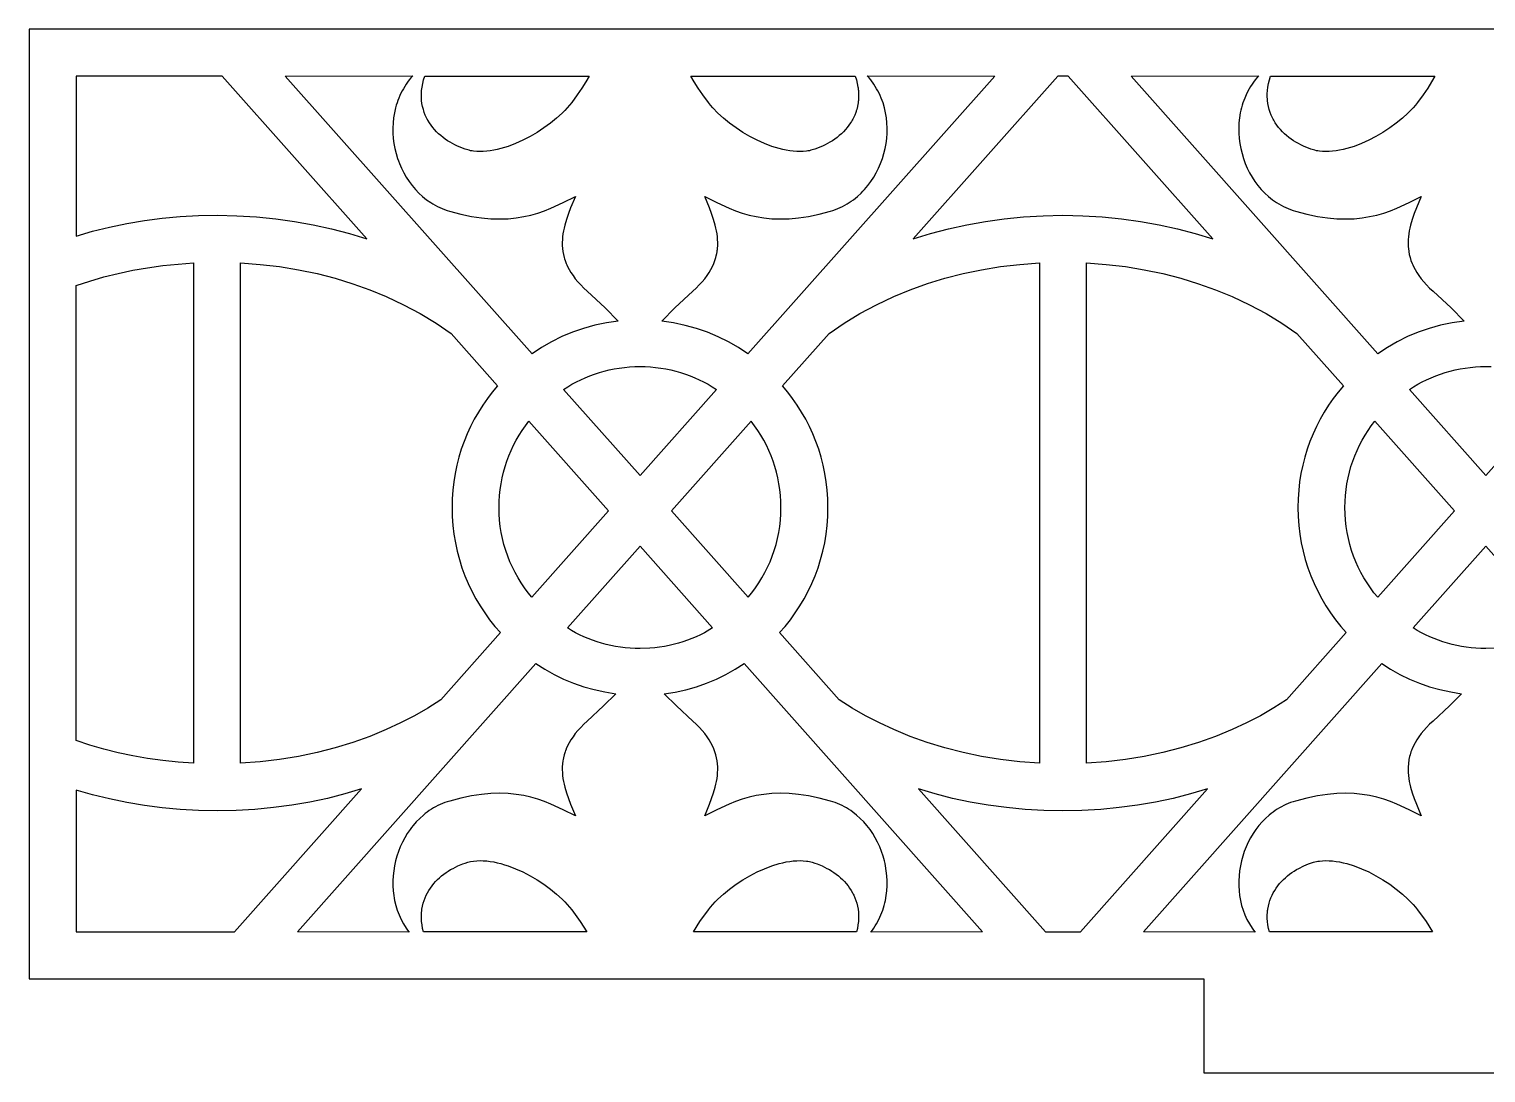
# Model space of a CAD drawing. Extents: x -831 to 1547, y -1426 to -385.
# Drawn here: x -699.27 to -652.77, y -513.42 to -480.12 of the extents above; entities that cross this region are included whole.
import ezdxf

# ---------------------------------------------------------------- set-up
doc = ezdxf.new("R2010")
doc.units = 0
doc.layers.add('CUT', color=18, linetype='CONTINUOUS')

msp = doc.modelspace()

# ---------------------------------------------------------------- linework, layer by layer
at = {"layer": 'CUT'}
for points in [[(-606.269, -480.124), (-699.269, -480.124), (-699.269, -510.424), (-661.769, -510.424), (-661.769, -513.424), (-643.769, -513.424), (-643.769, -510.424), (-606.269, -510.424)], [(-688.485, -486.816), (-693.102, -481.624), (-697.769, -481.624), (-697.769, -486.725), (-697.241, -486.574), (-696.701, -486.441), (-696.151, -486.328), (-695.591, -486.233), (-695.022, -486.159), (-694.445, -486.106), (-693.86, -486.073), (-693.269, -486.062), (-692.637, -486.075), (-692.013, -486.112), (-691.398, -486.173), (-690.793, -486.257), (-690.198, -486.364), (-689.614, -486.493), (-689.043, -486.644)], [(-680.464, -489.444), (-680.843, -489.495), (-681.213, -489.571), (-681.574, -489.67), (-681.925, -489.792), (-682.266, -489.935), (-682.595, -490.1), (-682.912, -490.284), (-683.216, -490.488), (-691.095, -481.624), (-687.024, -481.616), (-687.081, -481.68), (-687.135, -481.746), (-687.186, -481.814), (-687.234, -481.882), (-687.28, -481.953), (-687.323, -482.024), (-687.363, -482.096), (-687.401, -482.17), (-687.436, -482.245), (-687.468, -482.321), (-687.498, -482.397), (-687.525, -482.475), (-687.55, -482.553), (-687.561, -482.593), (-687.572, -482.632), (-687.608, -482.792), (-687.635, -482.954), (-687.651, -483.117), (-687.658, -483.281), (-687.656, -483.445), (-687.644, -483.61), (-687.623, -483.773), (-687.592, -483.935), (-687.553, -484.095), (-687.505, -484.252), (-687.478, -484.33), (-687.449, -484.407), (-687.384, -484.557), (-687.311, -484.704), (-687.23, -484.846), (-687.141, -484.982), (-687.043, -485.113), (-686.992, -485.176), (-686.939, -485.237), (-686.826, -485.355), (-686.707, -485.464), (-686.58, -485.566), (-686.447, -485.659), (-686.377, -485.702), (-686.306, -485.743), (-686.233, -485.781), (-686.159, -485.816), (-686.083, -485.85), (-686.005, -485.88), (-685.926, -485.908), (-685.845, -485.933), (-685.485, -486.027), (-685.147, -486.097), (-684.828, -486.145), (-684.528, -486.172), (-684.244, -486.18), (-683.976, -486.171), (-683.722, -486.145), (-683.48, -486.106), (-683.25, -486.054), (-683.029, -485.99), (-682.817, -485.917), (-682.612, -485.836), (-682.217, -485.657), (-681.833, -485.464), (-681.985, -485.828), (-682.055, -486.01), (-682.118, -486.193), (-682.172, -486.377), (-682.194, -486.469), (-682.213, -486.561), (-682.229, -486.653), (-682.241, -486.746), (-682.248, -486.839), (-682.251, -486.933), (-682.25, -487.026), (-682.243, -487.12), (-682.231, -487.215), (-682.213, -487.31), (-682.19, -487.405), (-682.176, -487.453), (-682.16, -487.5), (-682.124, -487.596), (-682.103, -487.645), (-682.081, -487.693), (-682.031, -487.79), (-681.973, -487.888), (-681.907, -487.986), (-681.834, -488.085), (-681.752, -488.184), (-681.662, -488.284), (-681.563, -488.384), (-681.454, -488.485), (-680.879, -489.02)], [(-686.64, -481.623), (-681.394, -481.625), (-681.499, -481.807), (-681.625, -482.005), (-681.774, -482.223), (-681.95, -482.46), (-682.019, -482.546), (-682.093, -482.632), (-682.171, -482.717), (-682.255, -482.801), (-682.434, -482.966), (-682.629, -483.125), (-682.835, -483.276), (-683.053, -483.419), (-683.278, -483.55), (-683.509, -483.67), (-683.743, -483.775), (-683.977, -483.864), (-684.21, -483.936), (-684.326, -483.965), (-684.439, -483.989), (-684.552, -484.008), (-684.662, -484.021), (-684.771, -484.029), (-684.876, -484.031), (-684.98, -484.027), (-685.08, -484.017), (-685.128, -484.01), (-685.176, -484.001), (-685.223, -483.99), (-685.269, -483.977), (-685.351, -483.952), (-685.432, -483.923), (-685.514, -483.892), (-685.595, -483.856), (-685.675, -483.818), (-685.754, -483.776), (-685.833, -483.732), (-685.909, -483.683), (-685.984, -483.632), (-686.057, -483.578), (-686.128, -483.521), (-686.197, -483.46), (-686.262, -483.396), (-686.324, -483.33), (-686.384, -483.26), (-686.44, -483.187), (-686.491, -483.111), (-686.539, -483.032), (-686.542, -483.027), (-686.543, -483.026), (-686.544, -483.025), (-686.545, -483.023), (-686.545, -483.022), (-686.551, -483.012), (-686.562, -482.992), (-686.583, -482.95), (-686.622, -482.865), (-686.656, -482.778), (-686.672, -482.733), (-686.685, -482.687), (-686.709, -482.593), (-686.728, -482.497), (-686.74, -482.398), (-686.746, -482.295), (-686.746, -482.19), (-686.739, -482.082), (-686.725, -481.972), (-686.704, -481.858), (-686.676, -481.742)], [(-676.322, -490.488), (-676.626, -490.286), (-676.943, -490.104), (-677.273, -489.94), (-677.613, -489.797), (-677.964, -489.676), (-678.326, -489.576), (-678.695, -489.498), (-679.073, -489.444), (-678.658, -489.02), (-678.083, -488.485), (-677.975, -488.384), (-677.876, -488.284), (-677.785, -488.184), (-677.704, -488.085), (-677.63, -487.986), (-677.565, -487.888), (-677.507, -487.79), (-677.457, -487.693), (-677.414, -487.596), (-677.377, -487.5), (-677.348, -487.405), (-677.335, -487.357), (-677.335, -487.356), (-677.334, -487.354), (-677.334, -487.353), (-677.334, -487.351), (-677.333, -487.35), (-677.333, -487.348), (-677.333, -487.347), (-677.332, -487.345), (-677.332, -487.344), (-677.332, -487.342), (-677.331, -487.341), (-677.331, -487.339), (-677.33, -487.338), (-677.33, -487.336), (-677.33, -487.335), (-677.329, -487.333), (-677.328, -487.327), (-677.328, -487.326), (-677.328, -487.324), (-677.327, -487.323), (-677.327, -487.321), (-677.326, -487.32), (-677.326, -487.318), (-677.326, -487.317), (-677.326, -487.315), (-677.325, -487.314), (-677.325, -487.312), (-677.324, -487.311), (-677.324, -487.31), (-677.319, -487.286), (-677.315, -487.262), (-677.31, -487.238), (-677.307, -487.215), (-677.303, -487.191), (-677.303, -487.19), (-677.302, -487.188), (-677.302, -487.187), (-677.302, -487.185), (-677.302, -487.184), (-677.302, -487.182), (-677.302, -487.181), (-677.301, -487.179), (-677.301, -487.178), (-677.301, -487.176), (-677.301, -487.175), (-677.301, -487.173), (-677.3, -487.167), (-677.297, -487.144), (-677.294, -487.12), (-677.288, -487.026), (-677.286, -486.933), (-677.29, -486.839), (-677.297, -486.746), (-677.309, -486.653), (-677.324, -486.561), (-677.343, -486.469), (-677.366, -486.377), (-677.42, -486.193), (-677.482, -486.01), (-677.552, -485.828), (-677.704, -485.464), (-677.321, -485.657), (-676.926, -485.836), (-676.72, -485.917), (-676.508, -485.99), (-676.288, -486.054), (-676.057, -486.106), (-675.816, -486.145), (-675.562, -486.171), (-675.293, -486.18), (-675.01, -486.172), (-674.709, -486.145), (-674.391, -486.097), (-674.052, -486.027), (-673.693, -485.933), (-673.612, -485.908), (-673.533, -485.88), (-673.455, -485.85), (-673.379, -485.816), (-673.305, -485.781), (-673.232, -485.743), (-673.161, -485.702), (-673.091, -485.659), (-673.023, -485.613), (-672.958, -485.566), (-672.831, -485.464), (-672.711, -485.355), (-672.654, -485.297), (-672.599, -485.237), (-672.546, -485.176), (-672.494, -485.113), (-672.397, -484.982), (-672.308, -484.846), (-672.227, -484.704), (-672.154, -484.557), (-672.089, -484.407), (-672.032, -484.252), (-671.984, -484.095), (-671.945, -483.935), (-671.915, -483.773), (-671.894, -483.61), (-671.882, -483.446), (-671.88, -483.281), (-671.886, -483.117), (-671.903, -482.954), (-671.929, -482.792), (-671.966, -482.632), (-672.012, -482.475), (-672.04, -482.397), (-672.069, -482.321), (-672.102, -482.245), (-672.137, -482.17), (-672.174, -482.097), (-672.215, -482.024), (-672.258, -481.953), (-672.303, -481.882), (-672.403, -481.746), (-672.457, -481.68), (-672.514, -481.616), (-668.442, -481.624)], [(-678.143, -481.625), (-672.898, -481.623), (-672.862, -481.742), (-672.833, -481.858), (-672.812, -481.972), (-672.81, -481.986), (-672.81, -481.987), (-672.81, -481.989), (-672.81, -481.991), (-672.809, -481.993), (-672.809, -481.994), (-672.809, -481.996), (-672.808, -481.998), (-672.808, -482), (-672.805, -482.027), (-672.801, -482.055), (-672.801, -482.057), (-672.801, -482.058), (-672.801, -482.06), (-672.801, -482.062), (-672.801, -482.064), (-672.8, -482.065), (-672.8, -482.067), (-672.8, -482.069), (-672.8, -482.07), (-672.799, -482.072), (-672.799, -482.074), (-672.799, -482.076), (-672.799, -482.077), (-672.799, -482.079), (-672.799, -482.081), (-672.799, -482.082), (-672.792, -482.19), (-672.791, -482.243), (-672.792, -482.295), (-672.798, -482.398), (-672.798, -482.399), (-672.798, -482.401), (-672.798, -482.402), (-672.798, -482.404), (-672.799, -482.405), (-672.799, -482.407), (-672.799, -482.409), (-672.799, -482.41), (-672.799, -482.412), (-672.8, -482.413), (-672.799, -482.415), (-672.8, -482.416), (-672.8, -482.423), (-672.801, -482.429), (-672.801, -482.43), (-672.801, -482.432), (-672.802, -482.434), (-672.802, -482.435), (-672.802, -482.437), (-672.802, -482.438), (-672.802, -482.44), (-672.802, -482.441), (-672.803, -482.443), (-672.803, -482.444), (-672.803, -482.446), (-672.803, -482.448), (-672.803, -482.449), (-672.804, -482.451), (-672.804, -482.452), (-672.804, -482.454), (-672.804, -482.455), (-672.804, -482.457), (-672.805, -482.458), (-672.805, -482.46), (-672.805, -482.462), (-672.805, -482.463), (-672.805, -482.465), (-672.806, -482.466), (-672.806, -482.468), (-672.806, -482.469), (-672.806, -482.471), (-672.807, -482.472), (-672.807, -482.474), (-672.807, -482.475), (-672.807, -482.477), (-672.807, -482.479), (-672.808, -482.48), (-672.808, -482.482), (-672.808, -482.483), (-672.808, -482.485), (-672.808, -482.486), (-672.809, -482.488), (-672.809, -482.489), (-672.809, -482.491), (-672.809, -482.492), (-672.81, -482.494), (-672.81, -482.495), (-672.81, -482.497), (-672.814, -482.521), (-672.819, -482.546), (-672.823, -482.57), (-672.828, -482.593), (-672.852, -482.687), (-672.866, -482.733), (-672.873, -482.755), (-672.881, -482.778), (-672.916, -482.865), (-672.934, -482.908), (-672.955, -482.95), (-672.976, -482.992), (-672.998, -483.032), (-673.022, -483.072), (-673.046, -483.111), (-673.098, -483.187), (-673.154, -483.26), (-673.213, -483.33), (-673.276, -483.396), (-673.341, -483.46), (-673.41, -483.521), (-673.48, -483.578), (-673.553, -483.632), (-673.628, -483.684), (-673.705, -483.732), (-673.783, -483.776), (-673.863, -483.818), (-673.943, -483.856), (-674.024, -483.892), (-674.105, -483.923), (-674.187, -483.952), (-674.269, -483.977), (-674.314, -483.99), (-674.362, -484.001), (-674.409, -484.01), (-674.458, -484.017), (-674.558, -484.027), (-674.661, -484.031), (-674.767, -484.029), (-674.876, -484.021), (-674.986, -484.008), (-675.098, -483.989), (-675.212, -483.965), (-675.327, -483.936), (-675.561, -483.864), (-675.795, -483.775), (-676.029, -483.67), (-676.26, -483.55), (-676.485, -483.419), (-676.702, -483.276), (-676.909, -483.125), (-677.104, -482.966), (-677.283, -482.801), (-677.445, -482.632), (-677.519, -482.546), (-677.587, -482.46), (-677.763, -482.223), (-677.913, -482.005), (-678.039, -481.807)], [(-661.483, -486.816), (-666.101, -481.624), (-666.435, -481.624), (-671.053, -486.816), (-670.495, -486.644), (-669.923, -486.493), (-669.34, -486.364), (-668.745, -486.257), (-668.139, -486.173), (-667.524, -486.112), (-666.9, -486.075), (-666.269, -486.062), (-665.637, -486.075), (-665.013, -486.112), (-664.398, -486.173), (-663.792, -486.257), (-663.197, -486.364), (-662.613, -486.494), (-662.042, -486.645)], [(-653.463, -489.444), (-653.842, -489.495), (-654.212, -489.571), (-654.573, -489.67), (-654.924, -489.792), (-655.265, -489.935), (-655.594, -490.1), (-655.911, -490.284), (-656.215, -490.488), (-664.094, -481.624), (-660.023, -481.616), (-660.079, -481.68), (-660.134, -481.746), (-660.185, -481.814), (-660.233, -481.882), (-660.279, -481.953), (-660.322, -482.024), (-660.4, -482.17), (-660.467, -482.321), (-660.524, -482.475), (-660.549, -482.553), (-660.571, -482.632), (-660.59, -482.712), (-660.607, -482.792), (-660.634, -482.954), (-660.65, -483.117), (-660.657, -483.281), (-660.655, -483.445), (-660.643, -483.61), (-660.621, -483.773), (-660.591, -483.935), (-660.552, -484.095), (-660.504, -484.252), (-660.448, -484.407), (-660.383, -484.557), (-660.31, -484.704), (-660.229, -484.846), (-660.14, -484.982), (-660.042, -485.113), (-659.938, -485.237), (-659.825, -485.355), (-659.706, -485.464), (-659.579, -485.566), (-659.446, -485.659), (-659.376, -485.702), (-659.305, -485.743), (-659.232, -485.781), (-659.158, -485.816), (-659.082, -485.85), (-659.004, -485.88), (-658.924, -485.908), (-658.844, -485.933), (-658.484, -486.027), (-658.146, -486.097), (-657.827, -486.145), (-657.527, -486.172), (-657.243, -486.18), (-656.975, -486.171), (-656.721, -486.145), (-656.479, -486.106), (-656.249, -486.054), (-656.028, -485.99), (-655.816, -485.917), (-655.611, -485.836), (-655.216, -485.657), (-654.832, -485.464), (-654.984, -485.828), (-655.054, -486.01), (-655.117, -486.193), (-655.17, -486.377), (-655.193, -486.469), (-655.212, -486.561), (-655.228, -486.653), (-655.24, -486.746), (-655.247, -486.839), (-655.25, -486.933), (-655.249, -487.026), (-655.246, -487.073), (-655.242, -487.12), (-655.23, -487.215), (-655.212, -487.31), (-655.189, -487.405), (-655.159, -487.5), (-655.123, -487.596), (-655.102, -487.645), (-655.08, -487.693), (-655.029, -487.79), (-654.972, -487.888), (-654.906, -487.986), (-654.833, -488.085), (-654.751, -488.184), (-654.661, -488.284), (-654.562, -488.384), (-654.453, -488.485), (-653.878, -489.02)], [(-659.639, -481.623), (-654.393, -481.625), (-654.498, -481.807), (-654.624, -482.005), (-654.773, -482.223), (-654.949, -482.46), (-655.018, -482.546), (-655.092, -482.632), (-655.17, -482.717), (-655.254, -482.801), (-655.433, -482.966), (-655.627, -483.125), (-655.834, -483.276), (-656.052, -483.419), (-656.277, -483.55), (-656.507, -483.67), (-656.741, -483.775), (-656.976, -483.864), (-657.093, -483.902), (-657.209, -483.936), (-657.324, -483.965), (-657.438, -483.989), (-657.551, -484.008), (-657.661, -484.021), (-657.769, -484.029), (-657.875, -484.031), (-657.979, -484.027), (-658.078, -484.017), (-658.127, -484.01), (-658.175, -484.001), (-658.222, -483.99), (-658.268, -483.977), (-658.35, -483.952), (-658.431, -483.923), (-658.513, -483.892), (-658.594, -483.856), (-658.674, -483.818), (-658.753, -483.776), (-658.832, -483.732), (-658.908, -483.683), (-658.983, -483.632), (-659.056, -483.578), (-659.127, -483.521), (-659.195, -483.46), (-659.261, -483.396), (-659.324, -483.33), (-659.383, -483.26), (-659.439, -483.187), (-659.491, -483.111), (-659.538, -483.032), (-659.561, -482.992), (-659.582, -482.95), (-659.621, -482.865), (-659.655, -482.778), (-659.685, -482.687), (-659.708, -482.593), (-659.726, -482.497), (-659.739, -482.398), (-659.743, -482.347), (-659.745, -482.295), (-659.745, -482.19), (-659.738, -482.082), (-659.724, -481.972), (-659.703, -481.858), (-659.675, -481.742)], [(-694.019, -503.544), (-694.515, -503.51), (-695.005, -503.46), (-695.487, -503.393), (-695.961, -503.309), (-696.427, -503.211), (-696.884, -503.097), (-697.332, -502.968), (-697.77, -502.824), (-697.769, -488.303), (-697.331, -488.16), (-696.884, -488.031), (-696.427, -487.917), (-695.961, -487.818), (-695.487, -487.735), (-695.004, -487.668), (-694.515, -487.617), (-694.019, -487.583)], [(-692.519, -503.544), (-692.519, -487.584), (-691.891, -487.63), (-691.274, -487.702), (-690.67, -487.801), (-690.079, -487.924), (-689.502, -488.073), (-688.941, -488.245), (-688.396, -488.439), (-687.868, -488.656), (-687.316, -488.915), (-686.786, -489.198), (-686.281, -489.505), (-685.802, -489.833), (-684.318, -491.506), (-684.484, -491.704), (-684.642, -491.909), (-684.79, -492.122), (-684.928, -492.341), (-685.058, -492.566), (-685.177, -492.798), (-685.286, -493.036), (-685.385, -493.279), (-685.473, -493.527), (-685.549, -493.78), (-685.615, -494.038), (-685.67, -494.301), (-685.713, -494.567), (-685.744, -494.837), (-685.763, -495.111), (-685.769, -495.388), (-685.762, -495.675), (-685.742, -495.958), (-685.709, -496.237), (-685.663, -496.512), (-685.605, -496.783), (-685.535, -497.049), (-685.452, -497.31), (-685.358, -497.566), (-685.253, -497.816), (-685.137, -498.06), (-685.01, -498.297), (-684.873, -498.528), (-684.725, -498.752), (-684.568, -498.969), (-684.401, -499.178), (-684.225, -499.379), (-686.13, -501.524), (-686.539, -501.784), (-686.966, -502.03), (-687.409, -502.259), (-687.868, -502.472), (-688.396, -502.689), (-688.941, -502.883), (-689.502, -503.055), (-690.079, -503.203), (-690.67, -503.327), (-691.275, -503.425), (-691.891, -503.498)], [(-667.019, -503.544), (-667.646, -503.498), (-668.263, -503.425), (-668.867, -503.327), (-669.458, -503.203), (-670.035, -503.055), (-670.597, -502.883), (-671.142, -502.689), (-671.669, -502.472), (-672.129, -502.259), (-672.572, -502.03), (-672.998, -501.784), (-673.408, -501.524), (-675.312, -499.379), (-675.136, -499.178), (-674.97, -498.969), (-674.812, -498.752), (-674.665, -498.528), (-674.527, -498.297), (-674.4, -498.06), (-674.284, -497.816), (-674.179, -497.566), (-674.085, -497.31), (-674.003, -497.049), (-673.933, -496.783), (-673.874, -496.512), (-673.829, -496.237), (-673.796, -495.958), (-673.776, -495.675), (-673.769, -495.388), (-673.775, -495.111), (-673.794, -494.837), (-673.825, -494.567), (-673.868, -494.301), (-673.922, -494.038), (-673.988, -493.78), (-674.065, -493.527), (-674.153, -493.279), (-674.252, -493.036), (-674.361, -492.798), (-674.48, -492.567), (-674.609, -492.341), (-674.748, -492.122), (-674.896, -491.909), (-675.053, -491.704), (-675.219, -491.506), (-673.735, -489.833), (-673.256, -489.505), (-672.751, -489.198), (-672.222, -488.915), (-671.669, -488.656), (-671.142, -488.439), (-670.596, -488.244), (-670.035, -488.073), (-669.458, -487.924), (-668.867, -487.801), (-668.263, -487.702), (-667.646, -487.63), (-667.019, -487.584)], [(-665.519, -503.544), (-665.519, -487.584), (-664.891, -487.63), (-664.274, -487.702), (-663.67, -487.801), (-663.079, -487.924), (-662.502, -488.073), (-661.941, -488.245), (-661.396, -488.439), (-660.868, -488.656), (-660.314, -488.915), (-659.784, -489.199), (-659.279, -489.506), (-658.799, -489.835), (-657.317, -491.506), (-657.483, -491.704), (-657.641, -491.909), (-657.789, -492.122), (-657.927, -492.341), (-658.057, -492.566), (-658.176, -492.798), (-658.285, -493.036), (-658.383, -493.279), (-658.471, -493.527), (-658.549, -493.78), (-658.614, -494.038), (-658.669, -494.301), (-658.712, -494.567), (-658.743, -494.837), (-658.761, -495.111), (-658.768, -495.388), (-658.761, -495.675), (-658.741, -495.958), (-658.708, -496.237), (-658.662, -496.512), (-658.604, -496.783), (-658.533, -497.049), (-658.451, -497.31), (-658.357, -497.566), (-658.252, -497.816), (-658.136, -498.06), (-658.009, -498.297), (-657.872, -498.528), (-657.724, -498.752), (-657.567, -498.969), (-657.4, -499.178), (-657.224, -499.379), (-659.127, -501.522), (-659.537, -501.783), (-659.965, -502.029), (-660.408, -502.259), (-660.868, -502.472), (-661.396, -502.689), (-661.941, -502.883), (-662.502, -503.055), (-663.079, -503.203), (-663.67, -503.327), (-664.275, -503.425), (-664.891, -503.498)], [(-682.208, -491.622), (-682.076, -491.537), (-681.94, -491.456), (-681.801, -491.381), (-681.659, -491.31), (-681.515, -491.244), (-681.367, -491.184), (-681.217, -491.129), (-681.065, -491.08), (-680.91, -491.036), (-680.753, -490.997), (-680.593, -490.964), (-680.432, -490.937), (-680.269, -490.916), (-680.104, -490.901), (-679.937, -490.891), (-679.769, -490.888), (-679.601, -490.891), (-679.434, -490.901), (-679.269, -490.916), (-679.106, -490.937), (-678.944, -490.964), (-678.785, -490.997), (-678.628, -491.036), (-678.473, -491.08), (-678.32, -491.129), (-678.17, -491.184), (-678.023, -491.244), (-677.878, -491.31), (-677.737, -491.381), (-677.598, -491.456), (-677.462, -491.537), (-677.33, -491.622), (-679.769, -494.366)], [(-683.223, -498.252), (-683.343, -498.104), (-683.456, -497.952), (-683.563, -497.794), (-683.663, -497.632), (-683.756, -497.465), (-683.842, -497.294), (-683.921, -497.119), (-683.992, -496.94), (-684.055, -496.757), (-684.111, -496.57), (-684.158, -496.38), (-684.198, -496.187), (-684.229, -495.991), (-684.251, -495.793), (-684.264, -495.592), (-684.269, -495.388), (-684.265, -495.194), (-684.252, -495.002), (-684.232, -494.813), (-684.204, -494.626), (-684.168, -494.441), (-684.125, -494.259), (-684.075, -494.081), (-684.017, -493.905), (-683.952, -493.733), (-683.881, -493.564), (-683.803, -493.399), (-683.718, -493.237), (-683.626, -493.08), (-683.529, -492.927), (-683.425, -492.778), (-683.316, -492.634), (-680.772, -495.495)], [(-676.222, -492.634), (-678.765, -495.495), (-676.315, -498.252), (-676.195, -498.104), (-676.082, -497.952), (-675.974, -497.794), (-675.875, -497.632), (-675.781, -497.465), (-675.695, -497.294), (-675.617, -497.119), (-675.546, -496.94), (-675.482, -496.757), (-675.427, -496.57), (-675.379, -496.38), (-675.34, -496.187), (-675.309, -495.991), (-675.287, -495.793), (-675.273, -495.592), (-675.269, -495.388), (-675.273, -495.194), (-675.285, -495.002), (-675.305, -494.813), (-675.333, -494.626), (-675.369, -494.441), (-675.412, -494.259), (-675.463, -494.081), (-675.521, -493.905), (-675.585, -493.733), (-675.657, -493.564), (-675.735, -493.399), (-675.82, -493.237), (-675.911, -493.08), (-676.009, -492.927), (-676.112, -492.778)], [(-656.221, -498.252), (-656.341, -498.104), (-656.455, -497.952), (-656.562, -497.794), (-656.662, -497.632), (-656.755, -497.465), (-656.841, -497.294), (-656.92, -497.119), (-656.991, -496.94), (-657.054, -496.757), (-657.11, -496.57), (-657.157, -496.38), (-657.197, -496.187), (-657.227, -495.991), (-657.25, -495.793), (-657.263, -495.592), (-657.268, -495.388), (-657.263, -495.194), (-657.251, -495.002), (-657.231, -494.813), (-657.203, -494.626), (-657.167, -494.441), (-657.124, -494.259), (-657.074, -494.081), (-657.016, -493.905), (-656.951, -493.733), (-656.88, -493.564), (-656.801, -493.399), (-656.716, -493.237), (-656.625, -493.08), (-656.528, -492.927), (-656.424, -492.778), (-656.315, -492.634), (-653.771, -495.495)], [(-677.452, -499.23), (-677.709, -499.38), (-677.842, -499.448), (-677.978, -499.511), (-678.116, -499.57), (-678.256, -499.624), (-678.399, -499.673), (-678.543, -499.717), (-678.839, -499.791), (-678.99, -499.82), (-679.143, -499.845), (-679.297, -499.864), (-679.453, -499.877), (-679.769, -499.888), (-679.927, -499.885), (-680.085, -499.877), (-680.241, -499.864), (-680.395, -499.845), (-680.547, -499.82), (-680.698, -499.791), (-680.847, -499.757), (-680.994, -499.717), (-681.139, -499.673), (-681.281, -499.624), (-681.422, -499.57), (-681.56, -499.511), (-681.695, -499.448), (-681.828, -499.38), (-681.958, -499.307), (-682.086, -499.23), (-679.769, -496.624)], [(-683.094, -500.365), (-682.809, -500.547), (-682.514, -500.713), (-682.208, -500.861), (-681.892, -500.992), (-681.567, -501.104), (-681.233, -501.198), (-680.892, -501.272), (-680.544, -501.326), (-680.934, -501.718), (-681.454, -502.199), (-681.562, -502.3), (-681.662, -502.401), (-681.752, -502.501), (-681.834, -502.6), (-681.907, -502.699), (-681.973, -502.797), (-682.03, -502.894), (-682.081, -502.991), (-682.124, -503.088), (-682.125, -503.089), (-682.125, -503.091), (-682.125, -503.092), (-682.126, -503.094), (-682.127, -503.095), (-682.127, -503.097), (-682.128, -503.098), (-682.128, -503.1), (-682.129, -503.101), (-682.13, -503.103), (-682.131, -503.104), (-682.131, -503.106), (-682.132, -503.107), (-682.132, -503.109), (-682.133, -503.11), (-682.133, -503.112), (-682.134, -503.113), (-682.135, -503.115), (-682.135, -503.116), (-682.136, -503.118), (-682.138, -503.124), (-682.139, -503.125), (-682.139, -503.127), (-682.14, -503.129), (-682.141, -503.13), (-682.141, -503.132), (-682.141, -503.133), (-682.142, -503.135), (-682.143, -503.136), (-682.16, -503.184), (-682.19, -503.28), (-682.213, -503.375), (-682.223, -503.422), (-682.231, -503.47), (-682.243, -503.564), (-682.25, -503.658), (-682.251, -503.752), (-682.248, -503.845), (-682.24, -503.938), (-682.229, -504.031), (-682.213, -504.123), (-682.194, -504.216), (-682.172, -504.308), (-682.118, -504.491), (-682.055, -504.674), (-681.985, -504.856), (-681.833, -505.22), (-682.217, -505.028), (-682.612, -504.848), (-682.817, -504.767), (-683.029, -504.694), (-683.25, -504.631), (-683.48, -504.579), (-683.722, -504.539), (-683.976, -504.514), (-684.244, -504.504), (-684.528, -504.512), (-684.828, -504.54), (-685.147, -504.588), (-685.485, -504.658), (-685.844, -504.752), (-685.923, -504.776), (-686, -504.803), (-686.075, -504.832), (-686.149, -504.864), (-686.221, -504.898), (-686.292, -504.934), (-686.361, -504.973), (-686.429, -505.014), (-686.495, -505.058), (-686.559, -505.103), (-686.622, -505.151), (-686.683, -505.2), (-686.801, -505.305), (-686.911, -505.417), (-687.014, -505.535), (-687.063, -505.597), (-687.11, -505.66), (-687.199, -505.79), (-687.281, -505.926), (-687.355, -506.066), (-687.421, -506.21), (-687.479, -506.358), (-687.53, -506.509), (-687.572, -506.663), (-687.606, -506.819), (-687.632, -506.976), (-687.649, -507.135), (-687.657, -507.294), (-687.657, -507.453), (-687.647, -507.612), (-687.629, -507.769), (-687.616, -507.848), (-687.601, -507.926), (-687.564, -508.08), (-687.517, -508.232), (-687.461, -508.381), (-687.395, -508.526), (-687.319, -508.667), (-687.233, -508.804), (-687.186, -508.871), (-687.136, -508.936), (-690.702, -508.924)], [(-678.993, -501.326), (-678.645, -501.274), (-678.304, -501.201), (-677.97, -501.108), (-677.646, -500.996), (-677.33, -500.865), (-677.024, -500.715), (-676.728, -500.548), (-676.444, -500.365), (-668.835, -508.924), (-672.402, -508.936), (-672.352, -508.871), (-672.305, -508.804), (-672.26, -508.736), (-672.219, -508.667), (-672.143, -508.526), (-672.076, -508.381), (-672.047, -508.307), (-672.02, -508.232), (-671.973, -508.08), (-671.954, -508.003), (-671.936, -507.926), (-671.908, -507.769), (-671.89, -507.612), (-671.88, -507.453), (-671.88, -507.294), (-671.888, -507.135), (-671.906, -506.976), (-671.931, -506.819), (-671.947, -506.741), (-671.965, -506.663), (-672.008, -506.509), (-672.058, -506.358), (-672.117, -506.21), (-672.183, -506.066), (-672.257, -505.926), (-672.338, -505.79), (-672.427, -505.66), (-672.523, -505.535), (-672.627, -505.417), (-672.737, -505.305), (-672.854, -505.2), (-672.978, -505.103), (-673.042, -505.058), (-673.109, -505.014), (-673.176, -504.973), (-673.245, -504.934), (-673.316, -504.898), (-673.388, -504.864), (-673.462, -504.832), (-673.538, -504.803), (-673.615, -504.776), (-673.693, -504.752), (-674.052, -504.658), (-674.39, -504.587), (-674.709, -504.54), (-675.01, -504.512), (-675.293, -504.504), (-675.562, -504.514), (-675.816, -504.539), (-676.057, -504.579), (-676.288, -504.631), (-676.508, -504.694), (-676.721, -504.767), (-676.926, -504.848), (-677.321, -505.028), (-677.704, -505.22), (-677.552, -504.856), (-677.419, -504.491), (-677.366, -504.308), (-677.344, -504.216), (-677.324, -504.123), (-677.309, -504.031), (-677.297, -503.938), (-677.29, -503.845), (-677.286, -503.752), (-677.288, -503.658), (-677.295, -503.564), (-677.306, -503.47), (-677.324, -503.375), (-677.348, -503.28), (-677.377, -503.184), (-677.414, -503.088), (-677.457, -502.991), (-677.507, -502.894), (-677.565, -502.797), (-677.63, -502.699), (-677.704, -502.6), (-677.785, -502.501), (-677.875, -502.401), (-677.975, -502.3), (-678.083, -502.199), (-678.603, -501.718)], [(-656.093, -500.365), (-655.808, -500.547), (-655.513, -500.713), (-655.206, -500.861), (-654.891, -500.992), (-654.566, -501.104), (-654.232, -501.198), (-653.891, -501.272), (-653.543, -501.326), (-653.933, -501.718), (-654.453, -502.199), (-654.562, -502.3), (-654.661, -502.401), (-654.751, -502.501), (-654.833, -502.6), (-654.906, -502.699), (-654.972, -502.797), (-655.029, -502.894), (-655.08, -502.991), (-655.123, -503.088), (-655.132, -503.112), (-655.133, -503.113), (-655.133, -503.115), (-655.134, -503.116), (-655.135, -503.118), (-655.137, -503.124), (-655.138, -503.125), (-655.138, -503.127), (-655.139, -503.129), (-655.139, -503.13), (-655.142, -503.136), (-655.159, -503.184), (-655.189, -503.28), (-655.201, -503.327), (-655.207, -503.351), (-655.212, -503.375), (-655.222, -503.422), (-655.23, -503.47), (-655.237, -503.517), (-655.24, -503.541), (-655.242, -503.564), (-655.249, -503.658), (-655.25, -503.752), (-655.247, -503.845), (-655.24, -503.938), (-655.228, -504.031), (-655.212, -504.123), (-655.193, -504.216), (-655.17, -504.308), (-655.117, -504.491), (-655.054, -504.674), (-654.984, -504.856), (-654.832, -505.22), (-655.216, -505.028), (-655.611, -504.848), (-655.816, -504.767), (-656.028, -504.694), (-656.249, -504.631), (-656.479, -504.579), (-656.721, -504.539), (-656.975, -504.514), (-657.243, -504.504), (-657.527, -504.512), (-657.827, -504.54), (-658.146, -504.588), (-658.484, -504.658), (-658.843, -504.752), (-658.922, -504.776), (-658.999, -504.803), (-659.074, -504.832), (-659.148, -504.864), (-659.22, -504.898), (-659.291, -504.934), (-659.36, -504.973), (-659.428, -505.014), (-659.494, -505.058), (-659.558, -505.103), (-659.621, -505.151), (-659.682, -505.2), (-659.799, -505.305), (-659.91, -505.417), (-660.013, -505.535), (-660.109, -505.66), (-660.198, -505.79), (-660.28, -505.926), (-660.354, -506.066), (-660.42, -506.21), (-660.478, -506.358), (-660.529, -506.509), (-660.571, -506.663), (-660.605, -506.819), (-660.631, -506.976), (-660.648, -507.135), (-660.656, -507.294), (-660.656, -507.453), (-660.646, -507.612), (-660.628, -507.769), (-660.6, -507.926), (-660.563, -508.08), (-660.516, -508.232), (-660.46, -508.381), (-660.394, -508.526), (-660.318, -508.667), (-660.231, -508.804), (-660.185, -508.871), (-660.135, -508.936), (-663.701, -508.924)], [(-697.77, -504.402), (-697.769, -508.924), (-692.709, -508.924), (-688.655, -504.367), (-689.195, -504.526), (-689.748, -504.666), (-690.311, -504.786), (-690.885, -504.885), (-691.469, -504.963), (-692.061, -505.02), (-692.661, -505.054), (-693.269, -505.065), (-693.86, -505.055), (-694.445, -505.022), (-695.022, -504.968), (-695.591, -504.894), (-696.151, -504.8), (-696.701, -504.686), (-697.241, -504.553)], [(-670.883, -504.367), (-666.829, -508.924), (-665.708, -508.924), (-661.653, -504.366), (-662.194, -504.526), (-662.746, -504.666), (-663.31, -504.785), (-663.884, -504.885), (-664.468, -504.963), (-665.061, -505.02), (-665.661, -505.054), (-666.269, -505.065), (-666.876, -505.054), (-667.477, -505.02), (-668.069, -504.963), (-668.652, -504.885), (-669.226, -504.786), (-669.79, -504.666), (-670.343, -504.526)], [(-681.471, -508.924), (-686.68, -508.926), (-686.707, -508.815), (-686.726, -508.705), (-686.739, -508.599), (-686.746, -508.495), (-686.746, -508.393), (-686.745, -508.368), (-686.745, -508.367), (-686.745, -508.365), (-686.745, -508.364), (-686.745, -508.362), (-686.745, -508.356), (-686.745, -508.354), (-686.744, -508.353), (-686.744, -508.351), (-686.744, -508.35), (-686.744, -508.348), (-686.744, -508.347), (-686.744, -508.345), (-686.744, -508.344), (-686.744, -508.342), (-686.744, -508.341), (-686.744, -508.339), (-686.744, -508.338), (-686.744, -508.336), (-686.743, -508.334), (-686.743, -508.333), (-686.743, -508.331), (-686.743, -508.33), (-686.743, -508.328), (-686.743, -508.327), (-686.743, -508.325), (-686.743, -508.324), (-686.742, -508.322), (-686.743, -508.321), (-686.742, -508.319), (-686.74, -508.295), (-686.74, -508.293), (-686.74, -508.292), (-686.74, -508.29), (-686.74, -508.289), (-686.74, -508.287), (-686.74, -508.285), (-686.74, -508.284), (-686.74, -508.282), (-686.738, -508.27), (-686.738, -508.269), (-686.738, -508.267), (-686.738, -508.266), (-686.737, -508.264), (-686.737, -508.263), (-686.737, -508.261), (-686.737, -508.26), (-686.737, -508.258), (-686.737, -508.257), (-686.737, -508.255), (-686.736, -508.254), (-686.736, -508.252), (-686.736, -508.251), (-686.736, -508.249), (-686.736, -508.248), (-686.735, -508.246), (-686.729, -508.199), (-686.712, -508.105), (-686.69, -508.014), (-686.663, -507.926), (-686.631, -507.841), (-686.595, -507.758), (-686.554, -507.679), (-686.509, -507.602), (-686.461, -507.527), (-686.408, -507.456), (-686.353, -507.387), (-686.294, -507.321), (-686.263, -507.289), (-686.232, -507.258), (-686.168, -507.198), (-686.101, -507.141), (-686.032, -507.087), (-685.96, -507.035), (-685.888, -506.987), (-685.813, -506.941), (-685.738, -506.899), (-685.583, -506.823), (-685.426, -506.759), (-685.348, -506.731), (-685.269, -506.707), (-685.223, -506.695), (-685.177, -506.684), (-685.079, -506.667), (-684.979, -506.657), (-684.876, -506.653), (-684.771, -506.655), (-684.662, -506.663), (-684.552, -506.677), (-684.439, -506.695), (-684.325, -506.719), (-684.21, -506.748), (-684.094, -506.782), (-683.977, -506.82), (-683.742, -506.91), (-683.509, -507.015), (-683.278, -507.134), (-683.053, -507.266), (-682.835, -507.408), (-682.628, -507.559), (-682.434, -507.718), (-682.255, -507.883), (-682.171, -507.967), (-682.093, -508.052), (-682.019, -508.138), (-681.95, -508.224), (-681.678, -508.599)], [(-672.857, -508.927), (-678.066, -508.924), (-677.859, -508.599), (-677.587, -508.224), (-677.519, -508.138), (-677.445, -508.052), (-677.366, -507.967), (-677.283, -507.883), (-677.104, -507.718), (-676.909, -507.559), (-676.702, -507.408), (-676.485, -507.266), (-676.26, -507.134), (-676.029, -507.015), (-675.795, -506.91), (-675.561, -506.82), (-675.327, -506.748), (-675.212, -506.719), (-675.098, -506.695), (-674.986, -506.677), (-674.875, -506.663), (-674.767, -506.655), (-674.661, -506.653), (-674.558, -506.657), (-674.458, -506.667), (-674.409, -506.675), (-674.362, -506.684), (-674.314, -506.695), (-674.268, -506.707), (-674.19, -506.731), (-674.111, -506.759), (-673.954, -506.823), (-673.8, -506.899), (-673.724, -506.941), (-673.65, -506.987), (-673.577, -507.035), (-673.506, -507.087), (-673.437, -507.141), (-673.37, -507.198), (-673.305, -507.258), (-673.244, -507.321), (-673.185, -507.387), (-673.129, -507.456), (-673.077, -507.527), (-673.028, -507.602), (-672.983, -507.679), (-672.962, -507.718), (-672.943, -507.758), (-672.906, -507.841), (-672.874, -507.926), (-672.847, -508.014), (-672.825, -508.105), (-672.808, -508.199), (-672.797, -508.295), (-672.791, -508.393), (-672.791, -508.444), (-672.792, -508.495), (-672.798, -508.599), (-672.811, -508.706), (-672.831, -508.815)], [(-654.47, -508.924), (-659.679, -508.926), (-659.706, -508.815), (-659.725, -508.705), (-659.738, -508.599), (-659.745, -508.495), (-659.745, -508.393), (-659.739, -508.295), (-659.734, -508.246), (-659.734, -508.245), (-659.734, -508.243), (-659.734, -508.242), (-659.733, -508.24), (-659.733, -508.239), (-659.733, -508.237), (-659.733, -508.236), (-659.733, -508.234), (-659.733, -508.231), (-659.732, -508.23), (-659.732, -508.228), (-659.732, -508.227), (-659.732, -508.225), (-659.732, -508.224), (-659.731, -508.222), (-659.728, -508.199), (-659.711, -508.105), (-659.689, -508.014), (-659.662, -507.926), (-659.63, -507.841), (-659.594, -507.758), (-659.553, -507.679), (-659.508, -507.602), (-659.46, -507.527), (-659.407, -507.456), (-659.352, -507.387), (-659.293, -507.321), (-659.231, -507.258), (-659.167, -507.198), (-659.1, -507.141), (-659.031, -507.087), (-658.959, -507.035), (-658.886, -506.987), (-658.812, -506.941), (-658.737, -506.899), (-658.582, -506.823), (-658.425, -506.759), (-658.268, -506.707), (-658.222, -506.695), (-658.175, -506.684), (-658.127, -506.675), (-658.078, -506.667), (-657.978, -506.657), (-657.875, -506.653), (-657.769, -506.655), (-657.661, -506.663), (-657.551, -506.677), (-657.438, -506.695), (-657.324, -506.719), (-657.209, -506.748), (-656.976, -506.82), (-656.741, -506.91), (-656.507, -507.015), (-656.277, -507.134), (-656.052, -507.266), (-655.834, -507.408), (-655.627, -507.559), (-655.433, -507.718), (-655.254, -507.883), (-655.092, -508.052), (-655.018, -508.138), (-654.949, -508.224), (-654.677, -508.599)]]:
    msp.add_lwpolyline(points, close=True, dxfattribs=at)
for points in [[(-650.329, -491.622), (-652.768, -494.366), (-655.207, -491.622), (-655.074, -491.537), (-654.939, -491.456), (-654.8, -491.381), (-654.658, -491.31), (-654.513, -491.244), (-654.366, -491.184), (-654.216, -491.129), (-654.064, -491.08), (-653.909, -491.036), (-653.752, -490.997), (-653.592, -490.964), (-653.431, -490.937), (-653.268, -490.916), (-653.103, -490.901), (-652.936, -490.891), (-652.768, -490.888), (-652.599, -490.891)], [(-652.452, -499.877), (-652.768, -499.888), (-652.926, -499.885), (-653.084, -499.877), (-653.24, -499.864), (-653.394, -499.845), (-653.546, -499.82), (-653.697, -499.791), (-653.846, -499.757), (-653.993, -499.717), (-654.138, -499.673), (-654.28, -499.624), (-654.421, -499.57), (-654.558, -499.511), (-654.694, -499.448), (-654.827, -499.38), (-654.957, -499.307), (-655.084, -499.23), (-652.768, -496.624), (-650.451, -499.23)]]:
    msp.add_lwpolyline(points, dxfattribs=at)

doc.saveas('drawing.dxf')
